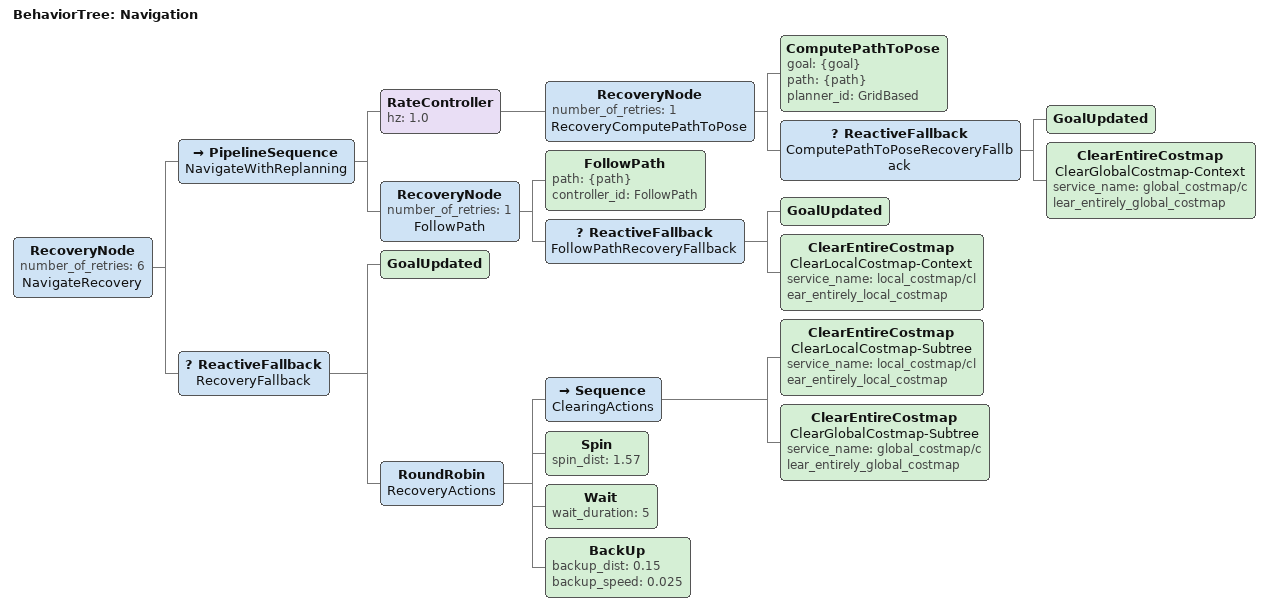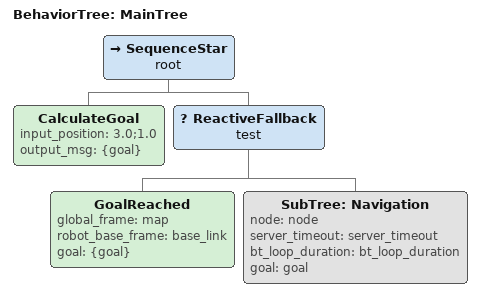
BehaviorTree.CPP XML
<root main_tree_to_execute="MainTree">

  <BehaviorTree ID="Navigation">
    <RecoveryNode number_of_retries="6" name="NavigateRecovery">
      <PipelineSequence name="NavigateWithReplanning">
        <RateController hz="1.0">
          <RecoveryNode number_of_retries="1" name="RecoveryComputePathToPose">
            <ComputePathToPose goal="{goal}" path="{path}" planner_id="GridBased"/>
            <ReactiveFallback name="ComputePathToPoseRecoveryFallback">
              <GoalUpdated/>
              <ClearEntireCostmap name="ClearGlobalCostmap-Context" service_name="global_costmap/clear_entirely_global_costmap"/>
            </ReactiveFallback>
          </RecoveryNode>
        </RateController>
        <RecoveryNode number_of_retries="1" name="FollowPath">
          <FollowPath path="{path}" controller_id="FollowPath"/>
          <ReactiveFallback name="FollowPathRecoveryFallback">
            <GoalUpdated/>
            <ClearEntireCostmap name="ClearLocalCostmap-Context" service_name="local_costmap/clear_entirely_local_costmap"/>
          </ReactiveFallback>
        </RecoveryNode>
      </PipelineSequence>
      <ReactiveFallback name="RecoveryFallback">
        <GoalUpdated/>
        <RoundRobin name="RecoveryActions">
          <Sequence name="ClearingActions">
            <ClearEntireCostmap name="ClearLocalCostmap-Subtree" service_name="local_costmap/clear_entirely_local_costmap"/>
            <ClearEntireCostmap name="ClearGlobalCostmap-Subtree" service_name="global_costmap/clear_entirely_global_costmap"/>
          </Sequence>
          <Spin spin_dist="1.57"/>
          <Wait wait_duration="5"/>
          <BackUp backup_dist="0.15" backup_speed="0.025"/>
        </RoundRobin>
      </ReactiveFallback>
    </RecoveryNode>
  </BehaviorTree>

  <BehaviorTree ID="MainTree">
    <SequenceStar name="root">

      <CalculateGoal input_position="3.0;1.0" output_msg="{goal}"/>
      <ReactiveFallback name="test">
        <GoalReached global_frame="map" robot_base_frame="base_link" goal= "{goal}"/>
        <SubTree ID="Navigation" node="node" server_timeout="server_timeout" bt_loop_duration="bt_loop_duration" goal="goal"/>
      </ReactiveFallback>
    </SequenceStar>
  </BehaviorTree>
</root>
